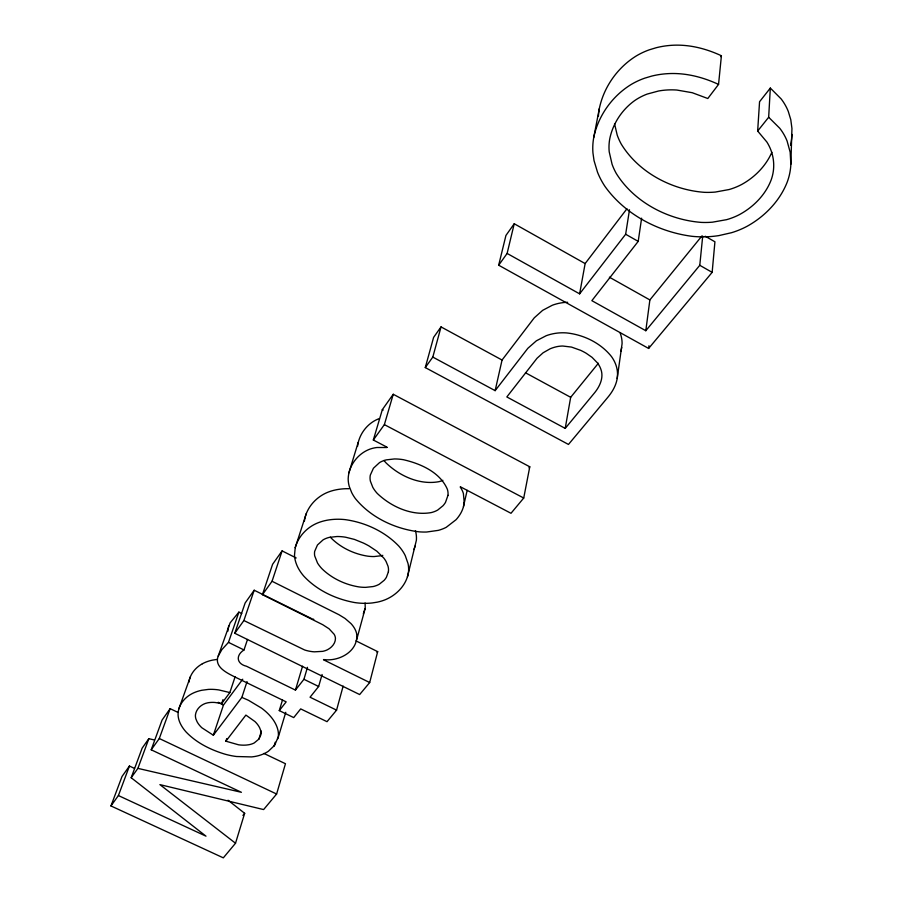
<?xml version="1.0" encoding="UTF-8"?>
<svg xmlns="http://www.w3.org/2000/svg" width="903" height="903" viewBox="0 0 903 903"><rect width="100%" height="100%" fill="white"/><g stroke="black" fill="none" stroke-linecap="round" stroke-linejoin="round"><path stroke-width="1.35" d="M790.859 164.244L790.17 152.189L787.066 140.936A64.835 55.986 -3.1 0 0 779.774 128.282L768.667 117.255L770.327 88.076L781.163 98.935A63.391 55.365 -4.4 0 1 788.285 111.419L790.78 119.67L791.942 128.463L790.859 164.244A76.653 66.235 -2.2 0 1 787.314 181.842C779.966 200.827 764.92 216.37 747.266 226.19A78.979 68.154 -1.5 0 1 731.588 232.692L718.833 235.604A90.627 78.538 -1.6 0 1 691.969 236.304C658.242 231.924 625.068 214.429 605.055 186.537A92.433 80.717 -0.6 0 1 597.493 172.146L594.039 160.621L592.944 152.912A78.392 68.493 0.5 0 1 593.734 137.504L599.31 108.642C603.757 87.038 617.618 67.398 636.412 55.862A68.842 61.19 -1 0 1 649.28 49.823L656.267 47.712A76.01 67.375 -1 0 1 678.548 45.15C693.414 45.398 707.997 49.496 721.407 55.76L718.551 84.408L707.805 98.517L692.251 92.716L676.844 90.04A64.937 56.787 0.4 0 0 658.603 90.989L647.191 94.07A54.507 47.859 0.5 0 0 634.764 100.526C621.964 109.658 612.64 123.846 609.66 139.31A61.133 53.458 0.6 0 0 609.209 151.794L612.087 164.312A76.112 66.529 -0.6 0 0 616.264 173.444C634.166 202.227 667.938 219.835 701.292 222.398A76.089 65.987 -1.8 0 0 712.444 222.183L726.61 219.666A61.099 52.69 -1.6 0 0 739.501 214.575C753.384 207.035 765.36 194.98 771.106 180.092A56.268 48.525 -2.4 0 0 773.713 164.989A59.959 51.731 -2.1 0 0 773.126 158.375L772.72 156.23A56.291 48.559 -2.4 0 0 766.873 142.008L757.662 131.037L759.558 101.734L770.327 88.076M464.21 502.395L463.374 493.433A30.747 22.665 13.9 0 0 460.237 487.078M514.236 223.752L507.114 253.438L579.624 293.847L585.133 263.574L514.236 223.752L505.928 235.457L498.682 265.211L648.625 348.445L712.151 272.356L714.928 241.79L705.243 236.236M641.615 218.176L638.207 241.383L591.86 300.665L645.803 330.724L699.78 265.301L702.692 236.225M441.036 326.909L433.609 337.372L425.279 367.577L568.472 444.445L607.821 397.32C613.137 390.976 617.381 383.177 617.517 374.711A42.023 33.287 8.6 0 0 616.591 367.205A43.051 34.088 8.6 0 0 615.361 363.525A42.17 33.388 8.6 0 0 611.455 356.538C600.676 342.982 583.677 334.697 566.587 332.925A40.725 32.35 9.1 0 0 557.275 333.094A42.723 33.908 9 0 0 546.225 335.702L536.405 340.792L527.837 348.321L495.137 390.649L432.808 357.08L441.036 326.909L502.057 360.037L495.137 390.649M617.189 378.481L622.077 343.738A41.166 33.095 8.3 0 0 621.185 336.277A42.17 33.896 8.3 0 0 619.989 332.62M357.565 446.285C358.976 434.072 367.69 422.751 379.305 418.586M648.625 348.445L648.975 345.759M645.803 330.724L649.878 299.931L701.947 235.931M304.413 521.065C305.903 509.032 314.583 498.603 325.294 493.377A48.209 34.619 16.3 0 1 333.929 490.295L336.288 489.776A51.178 36.718 16.2 0 1 343.783 488.816A49.247 35.364 16.2 0 1 348.976 488.715M188.93 682.194C189.935 674.27 195.522 667.509 202.396 663.75M579.624 293.847L625.655 234.249L629.493 209.756M323.635 659.54C338.952 661.843 358.751 651.266 356.651 633.793A27.35 18.478 16 0 0 355.5 630.26L354.935 629.086A30.758 20.769 16 0 0 350.94 623.544L345.036 618.442L338.941 614.706L272.051 581.272L262.446 594.659L322.743 624.707L329.064 628.781L334.144 634.267A15.577 10.475 16.2 0 1 335.442 638.41C335.521 643.32 331.785 647.485 327.631 649.652A21.864 14.696 16.4 0 1 322.71 651.345L314.368 651.831A27.158 18.274 16.5 0 1 304.638 649.979L243.889 620.542L234.769 633.274L359.654 694.554L369.688 682.544L377.68 651.65L355.996 640.87M363.322 613.848L365.241 607.764L365.083 602.978M565.21 428.394L593.971 393.539C599.536 386.992 604.084 377.849 600.856 369.214A30.33 23.997 8.8 0 0 597.515 362.983L592.063 357.351L586.194 353.265A55.399 43.502 9.5 0 0 580.697 350.364L571.486 347.079L562.783 346.03A25.498 20.25 9.1 0 0 556.203 346.82A34.991 27.677 9 0 0 550.062 348.829L543.143 352.757L537.059 358.231L506.831 396.948L565.21 428.394L570.673 397.309L598.362 363.266M621.749 347.474L620.914 351.222M460.44 486.807L510.996 513.288L523.729 498.027L529.779 466.795L393.245 394.272L382.341 409.623L373.334 440.009L387.116 447.233M386.913 447.516L376.957 447.504A31.91 23.659 15.8 0 0 370.286 449.005C358.006 453.306 348.626 465.609 348.186 478.68A45.229 33.355 15.5 0 0 349.314 486.604L351.696 492.598A52.859 39.032 15.2 0 0 355.297 498.49C370.772 517.543 394.972 528.898 419.082 531.833A52.047 38.344 14.6 0 0 426.69 532.014L438.294 530.366A41.752 30.646 14.4 0 0 446.274 527.284L456.06 519.699A62.251 45.861 15 0 0 458.837 516.234A52.735 38.818 14.7 0 0 464.289 502.407M295.225 547.703L294.491 555.3A47.904 33.693 16.3 0 0 296.015 562.975L296.737 564.906A51.482 36.233 16.2 0 0 298.611 568.766A50.692 35.669 16.2 0 0 303.78 576.103C316.998 590.325 335.623 599.084 354.574 602.538A51.561 36.244 15.9 0 0 364.891 603.351A52.746 37.102 15.9 0 0 372.465 602.922L377.24 602.154A48.243 33.885 15.8 0 0 385.953 599.445C397.343 594.513 407.253 583.981 408.551 571.272A49.383 34.799 15.7 0 0 408.032 563.562L405.255 555.616A50.986 35.928 15.8 0 0 398.821 546.112C384.791 531.438 365.128 522.374 345.127 519.62A50.15 35.398 16.2 0 0 334.46 519.338A52.114 36.752 16.2 0 0 326.83 520.263L324.437 520.783A49.101 34.653 16.2 0 0 315.666 523.83C305.936 528.424 298.058 537.251 295.225 547.703L306.298 513.514M593.734 137.504C598.237 115.607 612.448 95.786 631.569 84.239A70.423 61.878 0.2 0 1 644.719 78.166L651.864 76.044A77.76 68.12 0.2 0 1 674.676 73.527C689.881 73.82 704.814 78.019 718.551 84.408M463.465 506.504L467.178 490.329M229.836 692.567L218.752 689.915A37.836 23.896 17.8 0 0 208.322 689.407L201.764 690.276A45.308 28.557 17.7 0 0 191.741 693.82C183.986 697.929 177.665 706.101 178.094 715.187A41.515 26.108 17.8 0 0 180.013 722.851L180.758 724.398A44.461 27.982 17.7 0 0 186.165 732.062C196.606 742.932 210.613 749.817 224.903 754.14A51.855 32.689 17.5 0 0 236.53 756.522L251.531 756.917A40.703 25.577 17.3 0 0 259.082 755.518A44.823 28.185 17.4 0 0 268.405 751.24L274.693 745.268L278.237 736.803A40.488 25.487 17.3 0 0 278.079 730.854A46.877 29.483 17.4 0 0 270.855 716.768L269.083 714.781A49.225 30.95 17.5 0 0 261.509 708.11L248.697 700.423A50.263 31.594 17.5 0 0 247.682 699.938L241.869 697.398L213.345 735.223L201.854 727.762A26.718 16.83 17.7 0 1 197.068 721.711L195.951 719.07A23.196 14.606 17.8 0 1 195.454 714.826C196.244 708.765 201.662 703.979 207.509 702.861A22.44 14.143 17.8 0 1 214.993 702.478L221.664 703.572L229.836 692.567L235.107 676.787M407.456 576.87L416.373 540.31A48.491 34.765 15.8 0 0 415.899 532.623L415.436 530.659M282.492 700.006L279.275 710.605L293.723 717.592L300.688 708.9L327.021 721.678L336.571 710.142L343.14 686.099M356.651 639.787L365.049 608.972M336.571 710.142L310.056 697.218L318.646 686.494L322.089 674.496M134.502 768.419L129.434 766.037L122.018 776.49L110.956 805.939L223.323 857.85L235.514 843.244L159.899 784.617L263.62 809.573L276.611 794.019L285.461 763.724L263.924 753.441M373.334 440.009L384.373 424.624L393.245 394.272M247.524 639.426L244.002 649.968C235.694 655.183 236.326 663.84 246.542 666.267L295.439 690.095L303.939 679.293L307.471 667.317M295.439 690.095L302.561 666.188M274.027 746.171L275.223 742.21M277.831 738.733L285.766 712.286M235.514 843.244L244.657 813.31L228.041 800.227M348.908 472.8L358.209 442.38M226.743 738.575L225.885 741.194L238.584 744.806A25.86 16.265 17.3 0 0 246.677 745.031L248.776 744.749A22.361 14.053 17.3 0 0 254.217 742.955L258.924 739.072L261.373 731.17M241.869 697.398L247.027 681.596M272.051 581.272L282.108 550.886L296.184 557.975M262.446 594.659L272.593 564.296L282.108 550.886M221.664 703.572L222.985 699.633M213.345 735.223L223.436 705.108L242.749 679.203M241.744 613.543L238.889 612.132L230.084 622.912L218.199 656.12C213.898 666.933 227.195 673.062 234.848 676.945L286.172 701.857L279.275 710.605M228.685 625.914L227.827 631.253M243.889 620.542L254.183 590.235L311.445 618.532M218.199 656.12L221.89 649.584L228.482 642.372L238.889 612.132M234.769 633.274L245.131 603.001L254.183 590.235M415.278 545.897L413.867 549.543M178.828 708.957L190.375 676.742M110.956 805.939L118.406 795.554L205.986 836.167L131.183 777.731L137.899 768.374L241.406 792.303L151.207 749.806L159.3 738.519L170.148 708.663L177.756 712.298M151.207 749.806L162.1 720.018L170.148 708.663M137.899 768.374L148.848 738.688L154.278 739.952M131.183 777.731L142.166 748.113L148.848 738.688M118.406 795.554L129.434 766.037M771.873 152.291C765.879 166.005 754.773 177.27 741.735 184.449A59.745 52.126 -2.8 0 1 729.139 189.528L715.266 192.068A74.396 65.264 -3.1 0 1 704.363 192.328C671.674 189.912 638.613 172.439 621.275 144.13A74.418 65.795 -1.9 0 1 617.212 135.111L614.548 123.767M258.924 739.072L260.843 734.895A22.304 14.03 17.3 0 0 260.64 730.358L259.725 727.953A27.011 16.976 17.4 0 0 254.951 721.553L245.887 715.086L225.885 741.194M425.279 367.577L432.808 357.08M498.682 265.211L507.114 253.438M720.741 56.641L721.407 55.76M502.057 360.037L534.249 317.845L542.669 310.339L552.309 305.248A41.854 33.716 8.8 0 1 563.133 302.618A39.901 32.158 8.8 0 1 567.682 302.302M585.133 263.574L626.93 208.796M757.662 131.037L768.667 117.255M242.93 815.409L244.657 813.31M377.048 652.417L377.68 651.65M528.989 467.754L529.779 466.795M217.115 659.404L212.295 660.161A44.574 28.648 17.7 0 0 202.396 663.75M312.63 618.973L313.815 619.379M159.3 738.519L276.611 794.019M228.482 642.372L244.002 649.968M303.939 679.293L318.646 686.494M323.466 659.766L369.688 682.544M223.436 705.108L218.278 702.308M384.373 424.624L523.729 498.027M382.341 409.623L383.188 410.075M525.49 372.77L570.673 397.309M609.378 277.187L649.878 299.931M625.655 234.249L638.207 241.383M699.78 265.301L712.151 272.356M382.804 555.368A25.216 18.026 15.7 0 1 381.484 555.717L374.113 556.553A35.567 25.521 15.8 0 1 367.611 556.146C354.168 554.024 341.086 547.884 331.367 538.267A37.226 26.751 16.1 0 1 330.351 537.15M442.876 480.34A25.781 19.313 14.4 0 1 438.858 481.694C419.647 485.204 399.589 476.062 385.976 462.833A37.215 28.027 15 0 1 384.012 460.462M791.987 134.457A74.96 65.513 -3.4 0 1 790.497 145.202M598.418 116.261A76.642 67.759 -0.6 0 1 599.31 108.642M447.99 495.318L445.495 502.384A39.743 29.347 14.9 0 1 442.989 505.748L437.752 510.014A26.277 19.358 14.4 0 1 431.182 512.599C411.621 516.019 391.247 506.809 377.273 493.444A37.937 28.095 15 0 1 372.792 487.327L370.365 481.073A26.379 19.494 15.4 0 1 370.32 475.08L373.447 468.217L379.52 462.607A26.3 19.46 15.4 0 1 386.213 459.887L394.385 458.95A40.737 29.991 15.1 0 1 403.393 459.706C420.55 463.634 439.998 472.145 447.357 489.257A25.86 19.076 14.4 0 1 447.99 495.318M388.369 571.904L386.394 577.288A36.447 25.656 15.9 0 1 384.147 580.324L379.294 584.218A25.679 18.049 15.6 0 1 373.12 586.555L365.636 587.356A36.222 25.544 15.8 0 1 359.01 586.927C345.341 584.738 332.033 578.552 322.078 568.856A37.915 26.774 16.1 0 1 317.506 562.987L314.695 555.864A25.769 18.162 16.4 0 1 314.673 551.361L317.472 544.972L323.071 539.87A25.769 18.173 16.4 0 1 329.324 537.375L337.033 536.517A37.802 26.548 16.2 0 1 345.601 537.217L354.427 539.407L363.491 543.087A65.659 45.635 16.3 0 1 369.011 545.976L376.856 551.202L383.696 557.941A34.088 23.952 15.8 0 1 386.078 561.497L388.03 566.237A26.153 18.399 15.6 0 1 388.369 571.904"/></g></svg>
